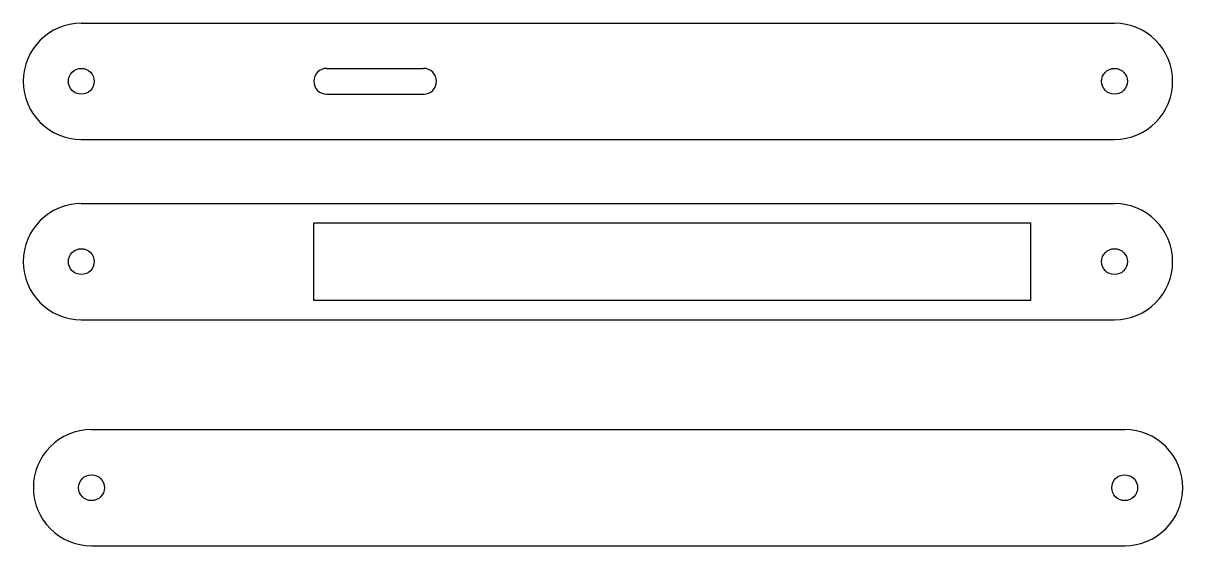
# Model space of a CAD drawing. Extents: x 14 to 194, y 140 to 220.
import ezdxf

# ---------------------------------------------------------------- set-up
doc = ezdxf.new("R2010")
doc.units = 0
for name, color, linetype in [('ProjItem', 7, 'CONTINUOUS'), ('ProjItem001', 7, 'CONTINUOUS'), ('ProjItem002', 7, 'CONTINUOUS')]:
    doc.layers.add(name, color=color, linetype=linetype)

msp = doc.modelspace()

# ---------------------------------------------------------------- linework, layer by layer
at = {"layer": 'ProjItem'}
for p, q in [((25, 157.5), (185, 157.5)), ((25, 139.5), (185, 139.5))]:
    msp.add_line(p, q, dxfattribs=at)
for centre in [(25, 148.5), (185, 148.5)]:
    msp.add_circle(centre, 2, dxfattribs=at)
for centre, start, end in [((25, 148.5), 90, -90), ((185, 148.5), -90, 90)]:
    msp.add_arc(centre, 9, start, end, dxfattribs=at)
at = {"layer": 'ProjItem001'}
for p, q in [((23.4265, 192.511), (183.426, 192.511)), ((59.4265, 177.511), (59.4265, 189.511)), ((59.4265, 189.511), (170.426, 189.511)), ((170.426, 189.511), (170.426, 177.511)), ((170.426, 177.511), (59.4265, 177.511)), ((23.4265, 174.511), (183.426, 174.511))]:
    msp.add_line(p, q, dxfattribs=at)
for centre in [(23.4265, 183.511), (183.426, 183.511)]:
    msp.add_circle(centre, 2, dxfattribs=at)
for centre, start, end in [((23.4265, 183.511), 90, -90), ((183.426, 183.511), -90, 90)]:
    msp.add_arc(centre, 9, start, end, dxfattribs=at)
at = {"layer": 'ProjItem002'}
for p, q in [((23.4265, 220.44), (183.426, 220.44)), ((61.4265, 213.44), (76.4265, 213.44)), ((61.4265, 209.44), (76.4265, 209.44)), ((23.4265, 202.44), (183.426, 202.44))]:
    msp.add_line(p, q, dxfattribs=at)
for centre in [(23.4265, 211.44), (183.426, 211.44)]:
    msp.add_circle(centre, 2, dxfattribs=at)
for centre, radius, start, end in [((23.4265, 211.44), 9, 90, -90), ((183.426, 211.44), 9, -90, 90), ((61.4265, 211.44), 2, 90, -90), ((76.4265, 211.44), 2, -90, 90)]:
    msp.add_arc(centre, radius, start, end, dxfattribs=at)

doc.saveas('drawing.dxf')
